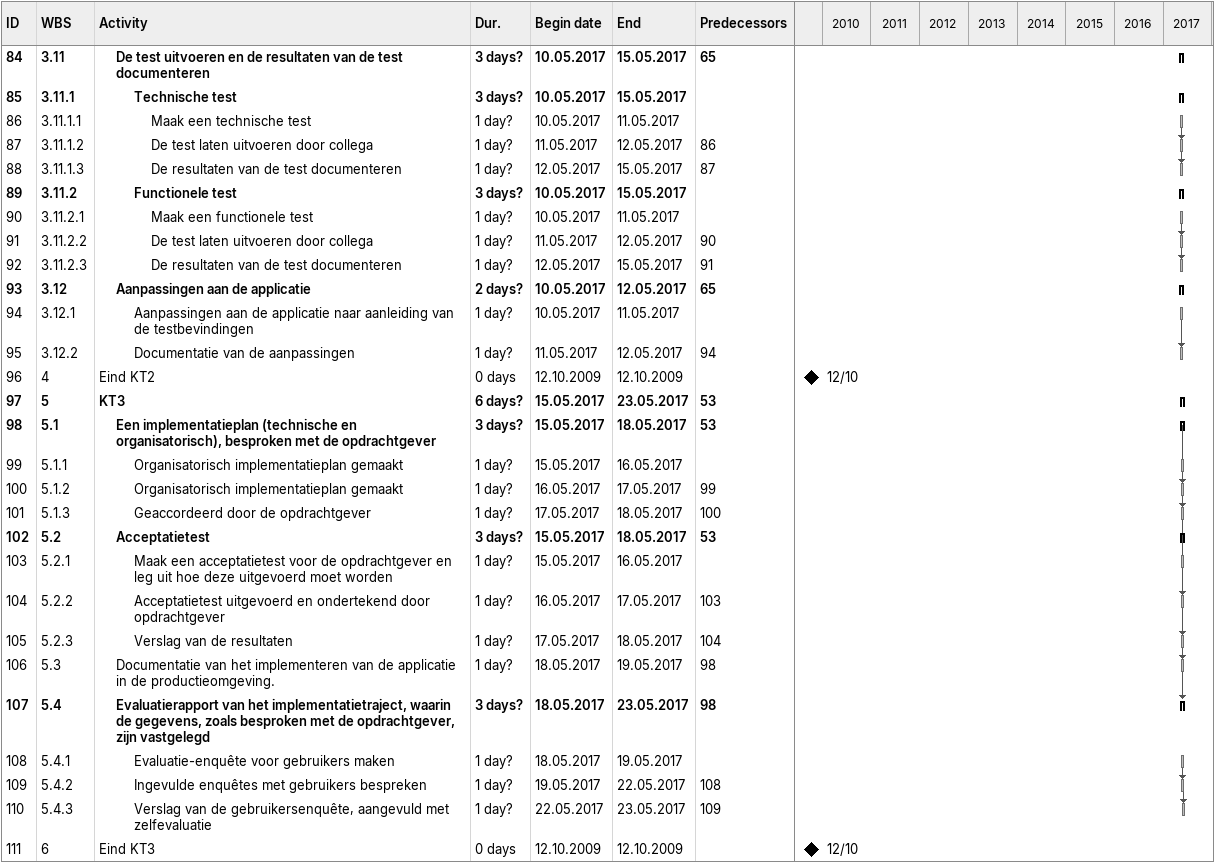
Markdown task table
| ID | WBS | Task | Duration | Start | Finish | Predecessors |
|---|---|---|---|---|---|---|
| 84 | 3.11 | **De test uitvoeren en de resultaten van de test documenteren** | 3d? | 2017-05-10 | 2017-05-15 | 65 |
| 85 | 3.11.1 | **Technische test** | 3d? | 2017-05-10 | 2017-05-15 |  |
| 86 | 3.11.1.1 | Maak een technische test | 1d? | 2017-05-10 | 2017-05-11 |  |
| 87 | 3.11.1.2 | De test laten uitvoeren door collega | 1d? | 2017-05-11 | 2017-05-12 | 86 |
| 88 | 3.11.1.3 | De resultaten van de test documenteren | 1d? | 2017-05-12 | 2017-05-15 | 87 |
| 89 | 3.11.2 | **Functionele test** | 3d? | 2017-05-10 | 2017-05-15 |  |
| 90 | 3.11.2.1 | Maak een functionele test | 1d? | 2017-05-10 | 2017-05-11 |  |
| 91 | 3.11.2.2 | De test laten uitvoeren door collega | 1d? | 2017-05-11 | 2017-05-12 | 90 |
| 92 | 3.11.2.3 | De resultaten van de test documenteren | 1d? | 2017-05-12 | 2017-05-15 | 91 |
| 93 | 3.12 | **Aanpassingen aan de applicatie** | 2d? | 2017-05-10 | 2017-05-12 | 65 |
| 94 | 3.12.1 | Aanpassingen aan de applicatie naar aanleiding van de testbevindingen | 1d? | 2017-05-10 | 2017-05-11 |  |
| 95 | 3.12.2 | Documentatie van de aanpassingen | 1d? | 2017-05-11 | 2017-05-12 | 94 |
| 96 | 4 | Eind KT2 | 0d | 2009-10-12 | 2009-10-12 |  |
| 97 | 5 | **KT3** | 6d? | 2017-05-15 | 2017-05-23 | 53 |
| 98 | 5.1 | **Een implementatieplan (technische en organisatorisch), besproken met de opdrachtgever** | 3d? | 2017-05-15 | 2017-05-18 | 53 |
| 99 | 5.1.1 | Organisatorisch implementatieplan gemaakt | 1d? | 2017-05-15 | 2017-05-16 |  |
| 100 | 5.1.2 | Organisatorisch implementatieplan gemaakt | 1d? | 2017-05-16 | 2017-05-17 | 99 |
| 101 | 5.1.3 | Geaccordeerd door de opdrachtgever | 1d? | 2017-05-17 | 2017-05-18 | 100 |
| 102 | 5.2 | **Acceptatietest** | 3d? | 2017-05-15 | 2017-05-18 | 53 |
| 103 | 5.2.1 | Maak een acceptatietest voor de opdrachtgever en leg uit hoe deze uitgevoerd moet worden | 1d? | 2017-05-15 | 2017-05-16 |  |
| 104 | 5.2.2 | Acceptatietest uitgevoerd en ondertekend door opdrachtgever | 1d? | 2017-05-16 | 2017-05-17 | 103 |
| 105 | 5.2.3 | Verslag van de resultaten | 1d? | 2017-05-17 | 2017-05-18 | 104 |
| 106 | 5.3 | Documentatie van het implementeren van de applicatie in de productieomgeving. | 1d? | 2017-05-18 | 2017-05-19 | 98 |
| 107 | 5.4 | **Evaluatierapport van het implementatietraject, waarin de gegevens, zoals besproken met de opdrachtgever, zijn vastgelegd** | 3d? | 2017-05-18 | 2017-05-23 | 98 |
| 108 | 5.4.1 | Evaluatie-enquête voor gebruikers maken | 1d? | 2017-05-18 | 2017-05-19 |  |
| 109 | 5.4.2 | Ingevulde enquêtes met gebruikers bespreken | 1d? | 2017-05-19 | 2017-05-22 | 108 |
| 110 | 5.4.3 | Verslag van de gebruikersenquête, aangevuld met zelfevaluatie | 1d? | 2017-05-22 | 2017-05-23 | 109 |
| 111 | 6 | Eind KT3 | 0d | 2009-10-12 | 2009-10-12 |  |
